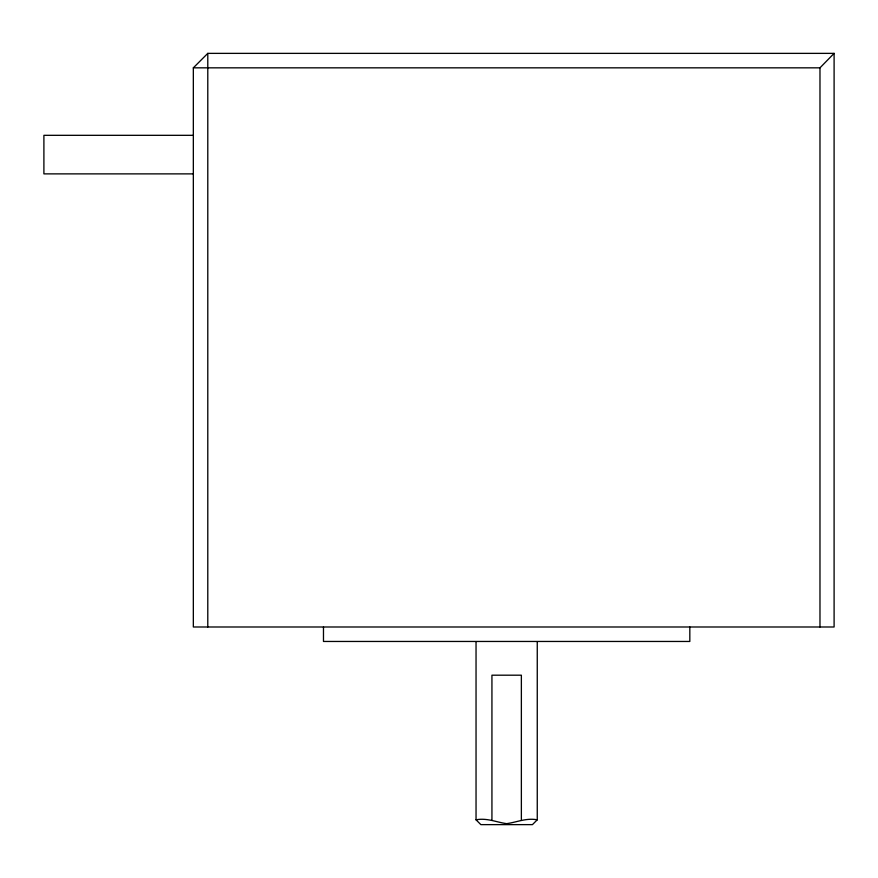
<?xml version="1.0" encoding="UTF-8"?>
<svg xmlns="http://www.w3.org/2000/svg" width="878" height="878" viewBox="0 0 878 878"><rect width="100%" height="100%" fill="white"/><g stroke="black" fill="none" stroke-linecap="round" stroke-linejoin="round"><path stroke-width="1.32" d="M819.975 626.991L819.975 67.836L834.1 53.371L207.79 53.371L193.336 67.836L193.336 626.991L834.1 626.991L834.1 53.371M537.259 642.037L537.259 819.811L532.441 824.629L480.859 824.629L476.041 819.811L476.041 642.037M537.259 819.811C526.416 817.714 516.999 822.203 506.65 823.663C496.3 822.203 486.884 817.714 476.041 819.811M193.336 67.836L819.975 67.836M192.951 135.322L43.9 135.322L43.9 173.877L192.951 173.877M689.823 626.991L689.823 641.456L323.477 641.456L323.477 626.991M521.367 819.811L521.367 675.193L491.932 675.193L491.932 819.811M207.79 53.371L207.79 626.991"/></g></svg>
